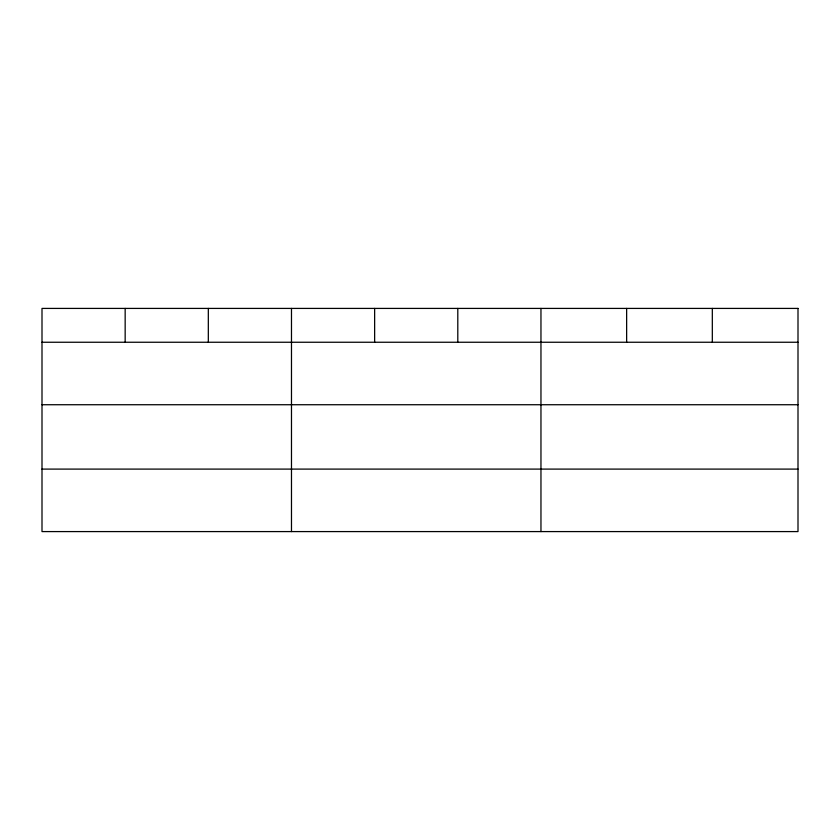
<?xml version="1.0" encoding="UTF-8"?>
<svg xmlns="http://www.w3.org/2000/svg" width="840" height="840" viewBox="0 0 840 840"><rect width="100%" height="100%" fill="white"/><g stroke="black" fill="none" stroke-linecap="round" stroke-linejoin="round"><path stroke-width="1.26" d="M42 342.248L798 342.248M42 404.733L798 404.733M42 469.098L798 469.098M712.32 308.417L712.32 342.248M626.64 308.417L626.64 342.248M540.96 308.417L540.96 531.583M457.8 308.417L457.8 342.248M374.64 308.417L374.64 342.248M291.48 308.417L291.48 531.583M208.32 308.417L208.32 342.248M125.16 308.417L125.16 342.248M798 308.417L42 308.417L42 531.583L798 531.583L798 308.417"/></g></svg>
